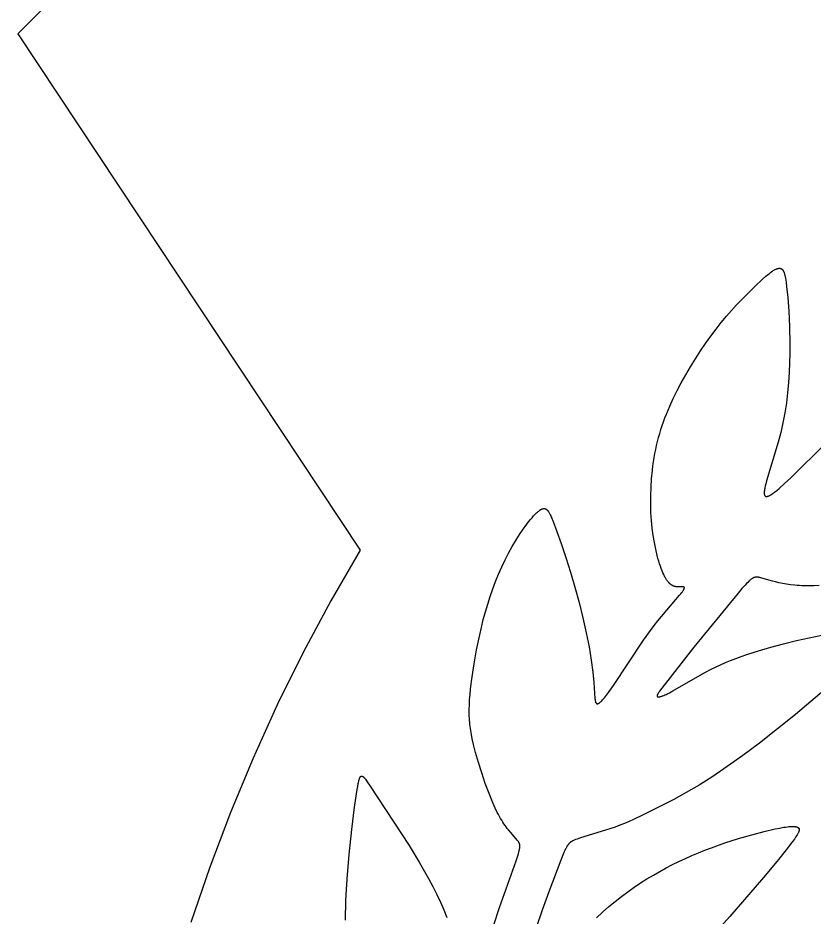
# Model space of a CAD drawing. Extents: x 6637 to 7139, y -93 to 119.
# Drawn here: x 6660.61 to 6700.3, y 29.67 to 74.52 of the extents above; entities that cross this region are included whole.
import ezdxf

# ---------------------------------------------------------------- set-up
doc = ezdxf.new("R2010")
doc.units = 0
doc.header["$MEASUREMENT"] = 0
doc.layers.add('MAKE2D$VISIBLE$CURVES', color=7, linetype='CONTINUOUS')

msp = doc.modelspace()

# ---------------------------------------------------------------- linework, layer by layer
at = {"layer": 'MAKE2D$VISIBLE$CURVES', "color": 7}
for points in [[(6739.158, 119.37), (6732.96, 89.007), (6730.148, 88.252), (6727.362, 87.407), (6724.605, 86.472), (6721.879, 85.448), (6719.188, 84.337), (6716.534, 83.14), (6713.921, 81.857), (6711.35, 80.49), (6708.825, 79.041), (6683.025, 96.147), (6671.831, 84.928), (6660.608, 73.738), (6677.675, 47.98), (6676.213, 45.449), (6674.834, 42.872), (6673.54, 40.251), (6672.331, 37.59), (6671.21, 34.891), (6670.176, 32.158), (6669.232, 29.392)], [(6684.336, 29.277), (6684.621, 30.139), (6685.449, 32.475), (6685.53, 32.721), (6685.561, 32.825), (6685.586, 32.917), (6685.597, 32.959), (6685.606, 32.998), (6685.614, 33.036), (6685.62, 33.07), (6685.626, 33.103), (6685.63, 33.134), (6685.631, 33.149), (6685.632, 33.163), (6685.633, 33.177), (6685.634, 33.191), (6685.634, 33.204), (6685.634, 33.216), (6685.634, 33.229), (6685.633, 33.241), (6685.632, 33.253), (6685.631, 33.264), (6685.629, 33.275), (6685.627, 33.286), (6685.625, 33.297), (6685.623, 33.307), (6685.62, 33.317), (6685.617, 33.327), (6685.614, 33.337), (6685.611, 33.346), (6685.607, 33.356), (6685.603, 33.365), (6685.599, 33.374), (6685.594, 33.383), (6685.59, 33.392), (6685.585, 33.401), (6685.579, 33.41), (6685.574, 33.419), (6685.568, 33.428), (6685.562, 33.436), (6685.55, 33.454), (6685.536, 33.472), (6685.506, 33.509), (6685.437, 33.589), (6685.166, 33.897), (6685.061, 34.024), (6685.007, 34.094), (6684.952, 34.166), (6684.896, 34.243), (6684.841, 34.324), (6684.785, 34.408), (6684.729, 34.497), (6684.674, 34.59), (6684.619, 34.687), (6684.564, 34.787), (6684.51, 34.892), (6684.403, 35.11), (6684.299, 35.34), (6684.197, 35.58), (6684.097, 35.827), (6683.907, 36.339), (6683.73, 36.861), (6683.569, 37.379), (6683.429, 37.878), (6683.311, 38.346), (6683.262, 38.564), (6683.219, 38.774), (6683.183, 38.978), (6683.154, 39.18), (6683.142, 39.282), (6683.132, 39.383), (6683.124, 39.486), (6683.117, 39.59), (6683.113, 39.696), (6683.11, 39.804), (6683.109, 40.028), (6683.116, 40.265), (6683.13, 40.515), (6683.152, 40.778), (6683.179, 41.055), (6683.255, 41.649), (6683.355, 42.298), (6683.479, 43), (6683.63, 43.741), (6683.717, 44.122), (6683.812, 44.506), (6683.916, 44.892), (6684.029, 45.277), (6684.153, 45.66), (6684.285, 46.039), (6684.426, 46.413), (6684.576, 46.78), (6684.733, 47.138), (6684.898, 47.488), (6685.07, 47.826), (6685.247, 48.151), (6685.43, 48.462), (6685.616, 48.756), (6685.801, 49.028), (6685.892, 49.155), (6685.982, 49.276), (6686.07, 49.389), (6686.157, 49.495), (6686.24, 49.593), (6686.321, 49.683), (6686.398, 49.763), (6686.435, 49.8), (6686.471, 49.835), (6686.507, 49.867), (6686.541, 49.896), (6686.574, 49.923), (6686.606, 49.947), (6686.621, 49.958), (6686.636, 49.969), (6686.651, 49.979), (6686.666, 49.988), (6686.68, 49.996), (6686.694, 50.004), (6686.708, 50.012), (6686.721, 50.018), (6686.734, 50.024), (6686.741, 50.027), (6686.747, 50.029), (6686.754, 50.032), (6686.76, 50.034), (6686.766, 50.036), (6686.773, 50.038), (6686.779, 50.04), (6686.785, 50.041), (6686.791, 50.043), (6686.797, 50.044), (6686.803, 50.045), (6686.809, 50.046), (6686.815, 50.047), (6686.821, 50.047), (6686.827, 50.048), (6686.832, 50.048), (6686.838, 50.048), (6686.844, 50.048), (6686.849, 50.048), (6686.855, 50.048), (6686.86, 50.047), (6686.866, 50.046), (6686.871, 50.046), (6686.877, 50.045), (6686.882, 50.044), (6686.887, 50.042), (6686.892, 50.041), (6686.898, 50.039), (6686.903, 50.038), (6686.908, 50.036), (6686.913, 50.034), (6686.918, 50.031), (6686.923, 50.029), (6686.928, 50.027), (6686.933, 50.024), (6686.938, 50.021), (6686.943, 50.018), (6686.948, 50.015), (6686.953, 50.012), (6686.958, 50.008), (6686.963, 50.005), (6686.968, 50.001), (6686.972, 49.997), (6686.977, 49.993), (6686.982, 49.989), (6686.987, 49.985), (6686.991, 49.98), (6686.996, 49.975), (6687.005, 49.966), (6687.015, 49.955), (6687.024, 49.944), (6687.033, 49.933), (6687.042, 49.921), (6687.051, 49.908), (6687.06, 49.895), (6687.069, 49.881), (6687.079, 49.866), (6687.097, 49.836), (6687.115, 49.803), (6687.133, 49.767), (6687.151, 49.73), (6687.17, 49.69), (6687.208, 49.603), (6687.289, 49.404), (6687.478, 48.906), (6687.693, 48.3), (6687.924, 47.615), (6688.156, 46.88), (6688.381, 46.123), (6688.59, 45.359), (6688.78, 44.6), (6688.945, 43.857), (6689.082, 43.146), (6689.189, 42.482), (6689.269, 41.883), (6689.322, 41.369), (6689.377, 40.578), (6689.383, 40.523), (6689.387, 40.498), (6689.391, 40.474), (6689.395, 40.452), (6689.399, 40.431), (6689.402, 40.422), (6689.404, 40.412), (6689.407, 40.404), (6689.41, 40.395), (6689.413, 40.387), (6689.416, 40.38), (6689.417, 40.376), (6689.419, 40.372), (6689.42, 40.369), (6689.422, 40.366), (6689.424, 40.362), (6689.426, 40.359), (6689.427, 40.356), (6689.429, 40.353), (6689.431, 40.35), (6689.433, 40.348), (6689.435, 40.345), (6689.437, 40.343), (6689.438, 40.34), (6689.44, 40.338), (6689.443, 40.336), (6689.445, 40.334), (6689.446, 40.333), (6689.447, 40.332), (6689.448, 40.331), (6689.449, 40.33), (6689.45, 40.329), (6689.451, 40.328), (6689.452, 40.327), (6689.453, 40.326), (6689.454, 40.325), (6689.456, 40.325), (6689.457, 40.324), (6689.458, 40.323), (6689.459, 40.322), (6689.46, 40.322), (6689.461, 40.321), (6689.463, 40.32), (6689.464, 40.32), (6689.465, 40.319), (6689.466, 40.319), (6689.468, 40.318), (6689.469, 40.318), (6689.47, 40.317), (6689.471, 40.317), (6689.473, 40.316), (6689.474, 40.316), (6689.475, 40.316), (6689.477, 40.315), (6689.478, 40.315), (6689.479, 40.315), (6689.481, 40.314), (6689.482, 40.314), (6689.483, 40.314), (6689.485, 40.314), (6689.486, 40.313), (6689.488, 40.313), (6689.489, 40.313), (6689.49, 40.313), (6689.492, 40.313), (6689.495, 40.313), (6689.498, 40.313), (6689.501, 40.313), (6689.504, 40.313), (6689.507, 40.314), (6689.51, 40.314), (6689.513, 40.314), (6689.516, 40.315), (6689.519, 40.316), (6689.523, 40.317), (6689.526, 40.318), (6689.529, 40.319), (6689.533, 40.32), (6689.536, 40.321), (6689.54, 40.322), (6689.543, 40.323), (6689.547, 40.325), (6689.55, 40.327), (6689.554, 40.328), (6689.561, 40.332), (6689.569, 40.336), (6689.576, 40.34), (6689.584, 40.345), (6689.592, 40.35), (6689.6, 40.356), (6689.608, 40.361), (6689.617, 40.368), (6689.625, 40.374), (6689.643, 40.389), (6689.661, 40.404), (6689.68, 40.421), (6689.699, 40.44), (6689.719, 40.46), (6689.761, 40.504), (6689.805, 40.554), (6689.851, 40.608), (6689.9, 40.668), (6689.95, 40.733), (6690.058, 40.878), (6690.297, 41.222), (6691.797, 43.49), (6692.146, 43.972), (6692.33, 44.213), (6692.52, 44.453), (6693.598, 45.722), (6693.659, 45.798), (6693.712, 45.866), (6693.735, 45.897), (6693.756, 45.926), (6693.775, 45.953), (6693.791, 45.978), (6693.798, 45.99), (6693.804, 46.001), (6693.81, 46.011), (6693.815, 46.021), (6693.82, 46.031), (6693.824, 46.04), (6693.826, 46.044), (6693.827, 46.048), (6693.829, 46.053), (6693.83, 46.057), (6693.831, 46.06), (6693.833, 46.064), (6693.833, 46.068), (6693.834, 46.071), (6693.835, 46.075), (6693.836, 46.078), (6693.836, 46.08), (6693.836, 46.082), (6693.836, 46.083), (6693.836, 46.085), (6693.836, 46.086), (6693.836, 46.088), (6693.836, 46.089), (6693.836, 46.091), (6693.836, 46.092), (6693.836, 46.093), (6693.836, 46.095), (6693.836, 46.096), (6693.836, 46.098), (6693.836, 46.099), (6693.836, 46.1), (6693.835, 46.101), (6693.835, 46.103), (6693.835, 46.104), (6693.834, 46.105), (6693.834, 46.106), (6693.834, 46.107), (6693.833, 46.109), (6693.833, 46.11), (6693.832, 46.111), (6693.832, 46.112), (6693.831, 46.113), (6693.831, 46.114), (6693.83, 46.115), (6693.83, 46.116), (6693.829, 46.117), (6693.828, 46.118), (6693.828, 46.119), (6693.827, 46.12), (6693.826, 46.121), (6693.825, 46.121), (6693.824, 46.122), (6693.824, 46.123), (6693.823, 46.124), (6693.822, 46.125), (6693.821, 46.125), (6693.82, 46.126), (6693.819, 46.127), (6693.818, 46.128), (6693.817, 46.128), (6693.816, 46.129), (6693.815, 46.13), (6693.814, 46.13), (6693.813, 46.131), (6693.812, 46.132), (6693.81, 46.132), (6693.809, 46.133), (6693.808, 46.133), (6693.807, 46.134), (6693.805, 46.134), (6693.803, 46.135), (6693.8, 46.136), (6693.797, 46.137), (6693.794, 46.138), (6693.791, 46.139), (6693.788, 46.14), (6693.785, 46.14), (6693.782, 46.141), (6693.779, 46.141), (6693.772, 46.142), (6693.765, 46.143), (6693.757, 46.144), (6693.749, 46.144), (6693.741, 46.145), (6693.724, 46.145), (6693.687, 46.144), (6693.558, 46.14), (6693.535, 46.14), (6693.511, 46.141), (6693.488, 46.142), (6693.464, 46.143), (6693.44, 46.146), (6693.429, 46.147), (6693.417, 46.149), (6693.405, 46.151), (6693.393, 46.153), (6693.382, 46.156), (6693.37, 46.159), (6693.358, 46.162), (6693.347, 46.165), (6693.335, 46.168), (6693.324, 46.172), (6693.312, 46.176), (6693.301, 46.18), (6693.29, 46.185), (6693.278, 46.19), (6693.267, 46.195), (6693.256, 46.201), (6693.245, 46.206), (6693.233, 46.212), (6693.222, 46.219), (6693.211, 46.225), (6693.2, 46.232), (6693.189, 46.24), (6693.178, 46.247), (6693.167, 46.255), (6693.156, 46.264), (6693.145, 46.272), (6693.134, 46.281), (6693.123, 46.291), (6693.112, 46.3), (6693.101, 46.311), (6693.091, 46.321), (6693.08, 46.332), (6693.069, 46.343), (6693.058, 46.354), (6693.037, 46.379), (6693.015, 46.404), (6692.994, 46.432), (6692.973, 46.46), (6692.952, 46.491), (6692.931, 46.523), (6692.91, 46.557), (6692.889, 46.593), (6692.868, 46.63), (6692.847, 46.67), (6692.826, 46.711), (6692.805, 46.754), (6692.764, 46.846), (6692.723, 46.946), (6692.681, 47.054), (6692.64, 47.17), (6692.599, 47.294), (6692.559, 47.425), (6692.52, 47.563), (6692.482, 47.708), (6692.409, 48.016), (6692.343, 48.348), (6692.284, 48.701), (6692.235, 49.072), (6692.197, 49.459), (6692.171, 49.859), (6692.159, 50.27), (6692.159, 50.688), (6692.173, 51.112), (6692.2, 51.537), (6692.242, 51.962), (6692.268, 52.172), (6692.298, 52.382), (6692.331, 52.59), (6692.368, 52.796), (6692.408, 52.999), (6692.453, 53.201), (6692.501, 53.4), (6692.552, 53.598), (6692.608, 53.795), (6692.667, 53.99), (6692.73, 54.184), (6692.797, 54.378), (6692.868, 54.571), (6692.943, 54.764), (6693.104, 55.15), (6693.281, 55.538), (6693.474, 55.93), (6693.683, 56.327), (6693.905, 56.727), (6694.14, 57.126), (6694.384, 57.522), (6694.636, 57.91), (6694.893, 58.289), (6695.154, 58.654), (6695.416, 59.003), (6695.676, 59.332), (6695.934, 59.643), (6696.189, 59.934), (6696.437, 60.207), (6696.912, 60.7), (6697.346, 61.126), (6697.73, 61.485), (6697.901, 61.636), (6697.982, 61.704), (6698.059, 61.766), (6698.132, 61.822), (6698.202, 61.872), (6698.235, 61.895), (6698.268, 61.916), (6698.3, 61.936), (6698.33, 61.954), (6698.36, 61.97), (6698.389, 61.985), (6698.403, 61.991), (6698.417, 61.998), (6698.43, 62.003), (6698.444, 62.009), (6698.457, 62.014), (6698.47, 62.018), (6698.482, 62.022), (6698.495, 62.026), (6698.507, 62.029), (6698.519, 62.031), (6698.525, 62.032), (6698.531, 62.033), (6698.536, 62.034), (6698.542, 62.035), (6698.548, 62.036), (6698.553, 62.036), (6698.559, 62.037), (6698.564, 62.037), (6698.57, 62.037), (6698.575, 62.037), (6698.58, 62.037), (6698.585, 62.037), (6698.591, 62.037), (6698.596, 62.036), (6698.601, 62.036), (6698.606, 62.035), (6698.611, 62.034), (6698.615, 62.033), (6698.62, 62.032), (6698.625, 62.031), (6698.63, 62.03), (6698.634, 62.028), (6698.639, 62.027), (6698.644, 62.025), (6698.648, 62.024), (6698.653, 62.022), (6698.657, 62.02), (6698.661, 62.018), (6698.666, 62.015), (6698.67, 62.013), (6698.674, 62.011), (6698.678, 62.008), (6698.682, 62.005), (6698.687, 62.002), (6698.691, 61.999), (6698.695, 61.996), (6698.698, 61.993), (6698.702, 61.99), (6698.706, 61.986), (6698.71, 61.983), (6698.714, 61.979), (6698.718, 61.975), (6698.721, 61.971), (6698.725, 61.967), (6698.728, 61.963), (6698.732, 61.959), (6698.735, 61.954), (6698.739, 61.95), (6698.742, 61.945), (6698.746, 61.94), (6698.752, 61.93), (6698.759, 61.92), (6698.765, 61.909), (6698.772, 61.898), (6698.778, 61.886), (6698.784, 61.873), (6698.789, 61.86), (6698.795, 61.847), (6698.801, 61.833), (6698.806, 61.819), (6698.811, 61.804), (6698.822, 61.772), (6698.832, 61.739), (6698.841, 61.704), (6698.85, 61.666), (6698.859, 61.627), (6698.876, 61.542), (6698.892, 61.449), (6698.907, 61.348), (6698.937, 61.121), (6698.994, 60.569), (6699.045, 59.898), (6699.082, 59.123), (6699.097, 58.257), (6699.094, 57.795), (6699.083, 57.318), (6699.061, 56.828), (6699.028, 56.331), (6698.982, 55.828), (6698.921, 55.324), (6698.845, 54.822), (6698.801, 54.573), (6698.753, 54.326), (6698.699, 54.081), (6698.643, 53.839), (6698.52, 53.367), (6697.935, 51.429), (6697.897, 51.29), (6697.866, 51.165), (6697.853, 51.107), (6697.842, 51.053), (6697.833, 51.002), (6697.826, 50.954), (6697.824, 50.932), (6697.821, 50.91), (6697.82, 50.89), (6697.818, 50.87), (6697.818, 50.851), (6697.817, 50.833), (6697.818, 50.816), (6697.818, 50.807), (6697.819, 50.799), (6697.819, 50.791), (6697.82, 50.784), (6697.821, 50.776), (6697.822, 50.769), (6697.823, 50.762), (6697.824, 50.755), (6697.826, 50.749), (6697.827, 50.742), (6697.829, 50.736), (6697.831, 50.73), (6697.833, 50.725), (6697.834, 50.722), (6697.835, 50.719), (6697.836, 50.716), (6697.837, 50.714), (6697.839, 50.711), (6697.84, 50.709), (6697.841, 50.706), (6697.842, 50.704), (6697.844, 50.702), (6697.845, 50.699), (6697.846, 50.697), (6697.848, 50.695), (6697.849, 50.693), (6697.851, 50.691), (6697.852, 50.689), (6697.854, 50.687), (6697.856, 50.685), (6697.857, 50.683), (6697.859, 50.681), (6697.861, 50.68), (6697.862, 50.678), (6697.864, 50.676), (6697.866, 50.675), (6697.868, 50.673), (6697.87, 50.672), (6697.872, 50.67), (6697.874, 50.669), (6697.876, 50.668), (6697.878, 50.667), (6697.88, 50.665), (6697.882, 50.664), (6697.884, 50.663), (6697.886, 50.662), (6697.888, 50.661), (6697.891, 50.66), (6697.893, 50.659), (6697.895, 50.659), (6697.898, 50.658), (6697.9, 50.657), (6697.903, 50.657), (6697.905, 50.656), (6697.908, 50.656), (6697.91, 50.655), (6697.913, 50.655), (6697.915, 50.654), (6697.918, 50.654), (6697.921, 50.654), (6697.924, 50.654), (6697.926, 50.654), (6697.929, 50.653), (6697.932, 50.653), (6697.935, 50.653), (6697.938, 50.654), (6697.941, 50.654), (6697.947, 50.654), (6697.953, 50.655), (6697.959, 50.656), (6697.966, 50.657), (6697.973, 50.658), (6697.98, 50.66), (6697.987, 50.662), (6697.994, 50.664), (6698.001, 50.666), (6698.008, 50.668), (6698.016, 50.671), (6698.024, 50.674), (6698.04, 50.68), (6698.056, 50.688), (6698.074, 50.696), (6698.092, 50.705), (6698.11, 50.715), (6698.13, 50.726), (6698.149, 50.738), (6698.191, 50.765), (6698.236, 50.795), (6698.283, 50.829), (6698.333, 50.866), (6698.441, 50.951), (6698.56, 51.052), (6698.832, 51.294), (6699.142, 51.584), (6702.64, 55.037)], [(6700.551, 46.212), (6700.298, 46.199), (6700.048, 46.192), (6699.926, 46.191), (6699.805, 46.192), (6699.687, 46.196), (6699.57, 46.202), (6699.456, 46.21), (6699.345, 46.22), (6699.129, 46.244), (6698.924, 46.274), (6698.73, 46.308), (6698.549, 46.346), (6698.381, 46.385), (6698.227, 46.425), (6697.696, 46.582), (6697.651, 46.594), (6697.607, 46.604), (6697.586, 46.609), (6697.565, 46.612), (6697.545, 46.616), (6697.525, 46.619), (6697.505, 46.621), (6697.486, 46.623), (6697.467, 46.624), (6697.449, 46.624), (6697.431, 46.624), (6697.422, 46.624), (6697.413, 46.624), (6697.404, 46.623), (6697.395, 46.622), (6697.386, 46.621), (6697.377, 46.62), (6697.369, 46.619), (6697.36, 46.617), (6697.351, 46.615), (6697.343, 46.613), (6697.334, 46.611), (6697.325, 46.609), (6697.316, 46.606), (6697.307, 46.603), (6697.298, 46.599), (6697.289, 46.596), (6697.28, 46.592), (6697.271, 46.588), (6697.262, 46.583), (6697.252, 46.578), (6697.243, 46.573), (6697.233, 46.567), (6697.223, 46.561), (6697.213, 46.555), (6697.203, 46.549), (6697.193, 46.541), (6697.172, 46.526), (6697.15, 46.509), (6697.127, 46.491), (6697.103, 46.47), (6697.078, 46.448), (6697.052, 46.423), (6696.996, 46.368), (6696.934, 46.305), (6696.866, 46.232), (6696.709, 46.055), (6696.518, 45.834), (6694.312, 43.133), (6692.6, 40.931), (6692.572, 40.893), (6692.548, 40.857), (6692.537, 40.841), (6692.527, 40.825), (6692.518, 40.81), (6692.509, 40.796), (6692.502, 40.783), (6692.499, 40.776), (6692.496, 40.77), (6692.493, 40.764), (6692.49, 40.758), (6692.488, 40.752), (6692.486, 40.746), (6692.484, 40.741), (6692.482, 40.735), (6692.482, 40.733), (6692.481, 40.73), (6692.48, 40.728), (6692.48, 40.725), (6692.479, 40.723), (6692.479, 40.72), (6692.479, 40.718), (6692.478, 40.716), (6692.478, 40.713), (6692.478, 40.711), (6692.478, 40.709), (6692.478, 40.707), (6692.478, 40.704), (6692.478, 40.702), (6692.478, 40.7), (6692.478, 40.698), (6692.479, 40.696), (6692.479, 40.695), (6692.479, 40.694), (6692.479, 40.693), (6692.48, 40.692), (6692.48, 40.692), (6692.48, 40.691), (6692.48, 40.69), (6692.481, 40.689), (6692.481, 40.688), (6692.481, 40.687), (6692.481, 40.686), (6692.482, 40.685), (6692.482, 40.684), (6692.483, 40.684), (6692.483, 40.683), (6692.483, 40.682), (6692.484, 40.681), (6692.484, 40.68), (6692.485, 40.679), (6692.485, 40.679), (6692.486, 40.678), (6692.486, 40.677), (6692.487, 40.676), (6692.487, 40.676), (6692.488, 40.675), (6692.488, 40.674), (6692.489, 40.674), (6692.49, 40.673), (6692.49, 40.672), (6692.491, 40.671), (6692.492, 40.671), (6692.492, 40.67), (6692.493, 40.67), (6692.494, 40.669), (6692.494, 40.668), (6692.495, 40.668), (6692.496, 40.667), (6692.497, 40.667), (6692.498, 40.666), (6692.498, 40.665), (6692.499, 40.665), (6692.5, 40.664), (6692.501, 40.664), (6692.502, 40.663), (6692.503, 40.663), (6692.504, 40.662), (6692.506, 40.661), (6692.508, 40.66), (6692.51, 40.66), (6692.512, 40.659), (6692.514, 40.658), (6692.516, 40.657), (6692.519, 40.657), (6692.521, 40.656), (6692.523, 40.656), (6692.526, 40.655), (6692.529, 40.655), (6692.531, 40.654), (6692.534, 40.654), (6692.537, 40.654), (6692.54, 40.653), (6692.543, 40.653), (6692.546, 40.653), (6692.549, 40.653), (6692.556, 40.653), (6692.562, 40.653), (6692.57, 40.653), (6692.577, 40.654), (6692.585, 40.655), (6692.593, 40.656), (6692.601, 40.657), (6692.61, 40.659), (6692.619, 40.661), (6692.638, 40.665), (6692.658, 40.67), (6692.68, 40.676), (6692.703, 40.683), (6692.727, 40.692), (6692.752, 40.701), (6692.808, 40.723), (6692.869, 40.749), (6692.936, 40.78), (6693.009, 40.815), (6693.087, 40.856), (6693.263, 40.952), (6694.391, 41.611), (6694.893, 41.891), (6695.141, 42.02), (6695.389, 42.142), (6695.636, 42.257), (6695.886, 42.367), (6696.14, 42.471), (6696.4, 42.572), (6696.668, 42.669), (6696.945, 42.765), (6697.53, 42.952), (6698.148, 43.132), (6698.785, 43.302), (6699.429, 43.46), (6700.067, 43.603), (6700.696, 43.727)], [(6701.13, 41.247), (6699.371, 39.768), (6697.577, 38.349), (6696.749, 37.73), (6695.977, 37.178), (6695.252, 36.689), (6694.568, 36.257), (6693.92, 35.876), (6693.31, 35.542), (6691.749, 34.747), (6691.301, 34.533), (6691.079, 34.434), (6690.854, 34.338), (6690.621, 34.246), (6690.379, 34.158), (6690.126, 34.072), (6688.663, 33.624), (6688.485, 33.564), (6688.408, 33.535), (6688.373, 33.52), (6688.339, 33.506), (6688.307, 33.491), (6688.277, 33.476), (6688.262, 33.468), (6688.248, 33.46), (6688.234, 33.452), (6688.221, 33.444), (6688.207, 33.435), (6688.194, 33.427), (6688.182, 33.418), (6688.169, 33.409), (6688.157, 33.399), (6688.145, 33.39), (6688.134, 33.38), (6688.122, 33.369), (6688.111, 33.359), (6688.1, 33.348), (6688.089, 33.336), (6688.078, 33.325), (6688.068, 33.313), (6688.057, 33.3), (6688.047, 33.287), (6688.037, 33.274), (6688.026, 33.26), (6688.016, 33.245), (6688.006, 33.23), (6687.996, 33.215), (6687.976, 33.183), (6687.957, 33.148), (6687.937, 33.111), (6687.916, 33.071), (6687.875, 32.984), (6687.831, 32.884), (6687.678, 32.505), (6687.08, 30.932), (6686.746, 30.009), (6686.446, 29.128)], [(6676.944, 29.507), (6676.964, 30.491), (6677.023, 31.581), (6677.125, 32.798), (6677.255, 34.035), (6677.394, 35.158), (6677.52, 36.027), (6677.548, 36.19), (6677.574, 36.328), (6677.587, 36.389), (6677.599, 36.444), (6677.612, 36.494), (6677.618, 36.517), (6677.625, 36.538), (6677.631, 36.558), (6677.638, 36.577), (6677.644, 36.594), (6677.651, 36.61), (6677.654, 36.618), (6677.658, 36.625), (6677.661, 36.632), (6677.664, 36.639), (6677.668, 36.645), (6677.671, 36.651), (6677.675, 36.657), (6677.678, 36.662), (6677.682, 36.667), (6677.684, 36.669), (6677.685, 36.672), (6677.687, 36.674), (6677.689, 36.676), (6677.691, 36.678), (6677.693, 36.68), (6677.694, 36.682), (6677.696, 36.684), (6677.698, 36.686), (6677.7, 36.687), (6677.702, 36.689), (6677.704, 36.691), (6677.706, 36.692), (6677.707, 36.694), (6677.709, 36.695), (6677.711, 36.696), (6677.713, 36.697), (6677.715, 36.698), (6677.717, 36.699), (6677.719, 36.7), (6677.721, 36.701), (6677.723, 36.702), (6677.725, 36.703), (6677.727, 36.704), (6677.729, 36.704), (6677.731, 36.705), (6677.733, 36.705), (6677.735, 36.705), (6677.737, 36.706), (6677.739, 36.706), (6677.742, 36.706), (6677.744, 36.706), (6677.746, 36.706), (6677.748, 36.706), (6677.75, 36.706), (6677.752, 36.706), (6677.754, 36.706), (6677.757, 36.705), (6677.759, 36.705), (6677.761, 36.704), (6677.763, 36.704), (6677.766, 36.703), (6677.768, 36.702), (6677.77, 36.702), (6677.772, 36.701), (6677.775, 36.7), (6677.777, 36.699), (6677.779, 36.698), (6677.782, 36.697), (6677.784, 36.696), (6677.786, 36.694), (6677.789, 36.693), (6677.791, 36.692), (6677.794, 36.69), (6677.799, 36.687), (6677.804, 36.684), (6677.809, 36.68), (6677.814, 36.676), (6677.819, 36.672), (6677.824, 36.667), (6677.83, 36.663), (6677.835, 36.658), (6677.846, 36.647), (6677.858, 36.635), (6677.869, 36.622), (6677.882, 36.608), (6677.894, 36.594), (6677.907, 36.578), (6677.934, 36.543), (6677.962, 36.505), (6678.024, 36.417), (6678.169, 36.2), (6680.106, 33.236), (6680.614, 32.404), (6681.077, 31.593), (6681.289, 31.195), (6681.487, 30.801), (6681.67, 30.41), (6681.837, 30.023), (6681.987, 29.64)], [(6689.447, 29.638), (6689.757, 29.92), (6690.071, 30.192), (6690.386, 30.451), (6690.703, 30.699), (6691.02, 30.935), (6691.337, 31.159), (6691.654, 31.372), (6691.971, 31.574), (6692.289, 31.766), (6692.607, 31.949), (6692.926, 32.122), (6693.245, 32.287), (6693.565, 32.445), (6693.887, 32.595), (6694.209, 32.738), (6694.534, 32.875), (6694.861, 33.006), (6695.19, 33.131), (6695.859, 33.366), (6696.538, 33.583), (6697.201, 33.776), (6697.818, 33.939), (6698.356, 34.064), (6698.587, 34.111), (6698.792, 34.147), (6698.885, 34.161), (6698.971, 34.172), (6699.051, 34.18), (6699.125, 34.186), (6699.16, 34.188), (6699.193, 34.189), (6699.225, 34.19), (6699.255, 34.19), (6699.284, 34.189), (6699.311, 34.187), (6699.337, 34.185), (6699.361, 34.182), (6699.373, 34.181), (6699.384, 34.179), (6699.395, 34.177), (6699.406, 34.175), (6699.416, 34.172), (6699.426, 34.17), (6699.436, 34.167), (6699.445, 34.164), (6699.454, 34.161), (6699.462, 34.158), (6699.471, 34.155), (6699.479, 34.151), (6699.482, 34.15), (6699.486, 34.148), (6699.49, 34.146), (6699.493, 34.144), (6699.497, 34.142), (6699.5, 34.14), (6699.503, 34.138), (6699.507, 34.136), (6699.51, 34.134), (6699.513, 34.131), (6699.516, 34.129), (6699.519, 34.127), (6699.522, 34.125), (6699.524, 34.122), (6699.527, 34.12), (6699.529, 34.117), (6699.532, 34.115), (6699.534, 34.112), (6699.536, 34.11), (6699.539, 34.107), (6699.541, 34.104), (6699.543, 34.101), (6699.545, 34.099), (6699.546, 34.096), (6699.548, 34.093), (6699.55, 34.09), (6699.551, 34.087), (6699.553, 34.083), (6699.554, 34.08), (6699.555, 34.077), (6699.556, 34.073), (6699.557, 34.07), (6699.558, 34.067), (6699.559, 34.063), (6699.56, 34.059), (6699.561, 34.056), (6699.561, 34.052), (6699.561, 34.048), (6699.562, 34.044), (6699.562, 34.04), (6699.562, 34.036), (6699.562, 34.032), (6699.562, 34.027), (6699.562, 34.023), (6699.561, 34.019), (6699.561, 34.014), (6699.56, 34.009), (6699.56, 34.005), (6699.559, 34), (6699.558, 33.995), (6699.557, 33.99), (6699.556, 33.985), (6699.553, 33.975), (6699.55, 33.964), (6699.547, 33.953), (6699.543, 33.941), (6699.538, 33.929), (6699.533, 33.917), (6699.528, 33.904), (6699.522, 33.89), (6699.508, 33.862), (6699.492, 33.832), (6699.475, 33.8), (6699.455, 33.766), (6699.433, 33.73), (6699.381, 33.651), (6699.32, 33.563), (6699.169, 33.355), (6698.975, 33.102), (6698.456, 32.454), (6697.785, 31.644), (6696.108, 29.7), (6694.202, 27.589)]]:
    msp.add_lwpolyline(points, dxfattribs=at)

doc.saveas('drawing.dxf')
